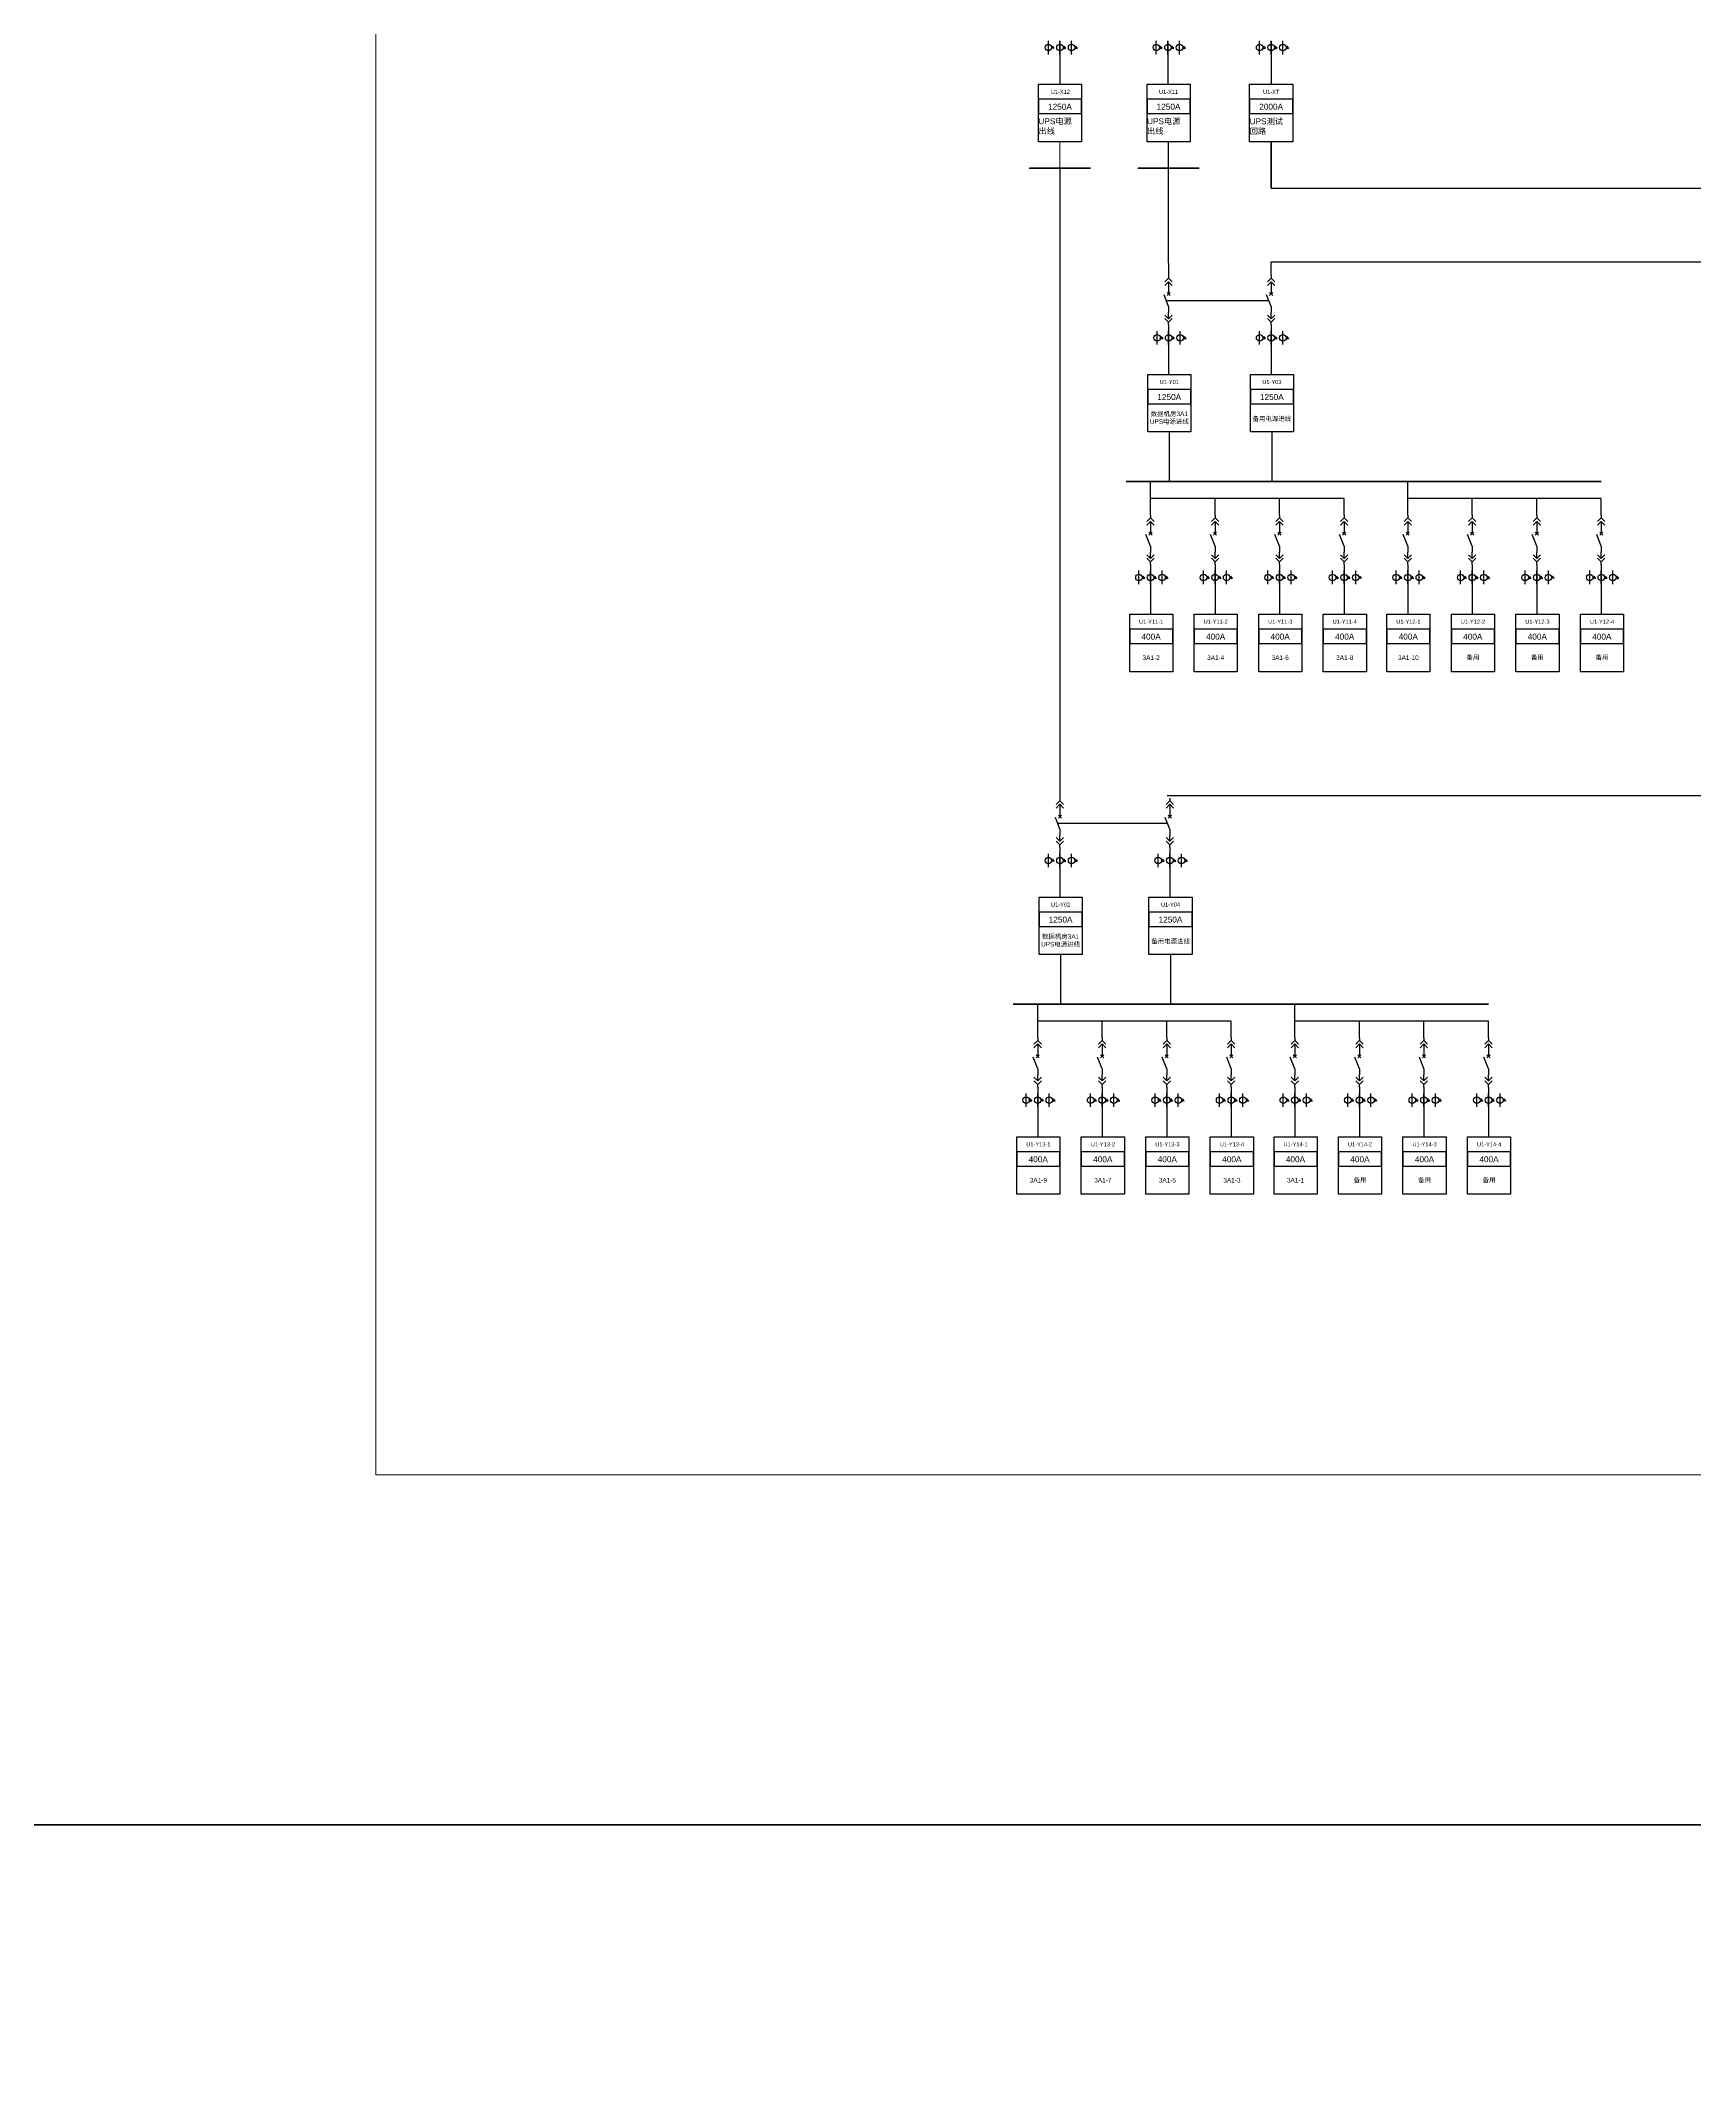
# Model space of a CAD drawing. Header units: millimetres. Extents: x -3460 to -460, y 6070 to 9130.
# Drawn here: x -2660.5 to -2460.6, y 6889.3 to 7135.6 of the extents above; entities that cross this region are included whole.
import ezdxf
from ezdxf.enums import TextEntityAlignment as Align

# ---------------------------------------------------------------- set-up
doc = ezdxf.new("R2010")
doc.units = ezdxf.units.MM
doc.header["$LTSCALE"] = 1000
doc.header["$MEASUREMENT"] = 0
doc.linetypes.add('DASHED', pattern=[0.75, 0.5, -0.25])
doc.linetypes.add('HIDDEN', pattern=[0.375, 0.25, -0.125])
doc.styles.get("Standard").update_dxf_attribs({"font": 'arial.ttf'})

# ---------------------------------------------------------------- blocks, each defined once
blk = doc.blocks.new('A$C03DD39B5')
for p, q in [((417, 475), (283, 392)), ((417, 422), (283, 339)), ((350, 333), (350, 467))]:
    blk.add_line(p, q)
blk.add_lwpolyline([(700, 167), (0, 167)])
blk.add_circle((350, 167), 167)
blk = doc.blocks.new('DYDQAA05')
at = {"color": 0}
blk.add_lwpolyline([(0, 0), (0, -7)], dxfattribs=at)
blk = doc.blocks.new('DYDQAA03')
at = {"color": 0}
for points in [[(0, 0), (0, -1.5)], [(-2.1, -3.6), (0, -1.5)], [(-2.1, -5.6), (0, -3.5)], [(2.1, -3.6), (0, -1.5)], [(2.1, -5.6), (0, -3.5)], [(0, -3.5), (0, -7)]]:
    blk.add_lwpolyline(points, dxfattribs=at)
blk = doc.blocks.new('DYDQAA09')
at = {"color": 0}
blk.add_lwpolyline([(0, 0), (0, -3.5)], dxfattribs=at)
blk.add_lwpolyline([(0, 0), (0, -3.5)], dxfattribs=at)
blk.add_lwpolyline([(0, 0), (0, -3.5)], dxfattribs=at)
blk.add_lwpolyline([(0, 0), (0, -3.5)], dxfattribs=at)
blk.add_lwpolyline([(0, 0), (0, -3.5)], dxfattribs=at)
blk.add_lwpolyline([(0, 0), (0, -3.5)], dxfattribs=at)
blk.add_lwpolyline([(0, 0), (0, -3.5)], dxfattribs=at)
blk.add_lwpolyline([(0, 0), (0, -3.5)], dxfattribs=at)
blk.add_lwpolyline([(0, 0), (0, -3.5)], dxfattribs=at)
blk = doc.blocks.new('DYDQ0201')
at = {"color": 0}
for points in [[(0.9, -0.9), (-0.9, 0.9)], [(-0.9, -0.9), (0.9, 0.9)], [(0, -7), (-2.6, -0.4)]]:
    blk.add_lwpolyline(points, dxfattribs=at)
blk = doc.blocks.new('DYDQAA04')
at = {"color": 0}
for points in [[(0, -3.5), (0, 0)], [(-2.1, -1.4), (0, -3.5)], [(-2.1, -3.4), (0, -5.5)], [(2.1, -1.4), (0, -3.5)], [(2.1, -3.4), (0, -5.5)], [(0, -7), (0, -5.5)]]:
    blk.add_lwpolyline(points, dxfattribs=at)

msp = doc.modelspace()

# ---------------------------------------------------------------- linework, layer by layer
for p, q in [((-2537.3, 7135.54, -7768.6), (-2537.3, 7133.9, -7768.6)), ((-2537.3, 7133.9, -7768.6), (-2537.3, 7130.33, -7768.6)), ((-2524.24, 7135.54, -7768.6), (-2524.24, 7133.9, -7768.6)), ((-2524.24, 7133.9, -7768.6), (-2524.24, 7130.33, -7768.6)), ((-2511.76, 7135.54, -7768.6), (-2511.76, 7133.9, -7768.6)), ((-2511.76, 7133.9, -7768.6), (-2511.76, 7130.33, -7768.6)), ((-2524.16, 7108.7, -11687.75), (-2524.16, 7123.38, -10304.47)), ((-2537.3, 7120.17, -10691.6), (-2537.3, 7044.06, -10691.6)), ((-2524.16, 7100.46, -9486.53), (-2524.16, 7098.83, -9486.53)), ((-2524.16, 7098.83, -9486.53), (-2524.16, 7095.26, -9486.53)), ((-2524.08, 7088.31, -9518.02), (-2524.08, 7082.32, -9046.47)), ((-2526.35, 7078.25, -10429.75), (-2526.35, 7082.32, -9046.47)), ((-2495.26, 7078.25, -10429.75), (-2495.26, 7082.32, -9046.47)), ((-2518.55, 7080.29, -9046.47), (-2526.35, 7080.29, -9738.11)), ((-2518.55, 7078.25, -9046.47), (-2518.55, 7080.29, -9046.47)), ((-2510.75, 7080.29, -8354.83), (-2518.55, 7080.29, -9046.47)), ((-2510.75, 7078.25, -8354.83), (-2510.75, 7080.29, -8354.83)), ((-2502.95, 7080.29, -7663.19), (-2510.75, 7080.29, -8354.83)), ((-2502.95, 7078.25, -7663.19), (-2502.95, 7080.29, -7663.19)), ((-2487.46, 7080.29, -9046.47), (-2495.26, 7080.29, -9738.11)), ((-2487.46, 7078.25, -9046.47), (-2487.46, 7080.29, -9046.47)), ((-2479.66, 7080.29, -8354.83), (-2487.46, 7080.29, -9046.47)), ((-2479.66, 7078.25, -8354.83), (-2479.66, 7080.29, -8354.83)), ((-2471.86, 7080.29, -7663.19), (-2479.66, 7080.29, -8354.83)), ((-2471.86, 7078.25, -7663.19), (-2471.86, 7080.29, -7663.19)), ((-2526.35, 7071.5, -8228.53), (-2526.35, 7069.86, -8228.53)), ((-2526.35, 7069.86, -8228.53), (-2526.35, 7066.3, -8228.53)), ((-2518.55, 7071.5, -6845.25), (-2518.55, 7069.86, -6845.25)), ((-2518.55, 7069.86, -6845.25), (-2518.55, 7066.3, -6845.25)), ((-2510.75, 7071.5, -6153.61), (-2510.75, 7069.86, -6153.61)), ((-2510.75, 7069.86, -6153.61), (-2510.75, 7066.3, -6153.61)), ((-2502.95, 7071.5, -5461.96), (-2502.95, 7069.86, -5461.96)), ((-2502.95, 7069.86, -5461.96), (-2502.95, 7066.3, -5461.96)), ((-2495.26, 7071.5, -8228.53), (-2495.26, 7069.86, -8228.53)), ((-2495.26, 7069.86, -8228.53), (-2495.26, 7066.3, -8228.53)), ((-2487.46, 7071.5, -6845.25), (-2487.46, 7069.86, -6845.25)), ((-2487.46, 7069.86, -6845.25), (-2487.46, 7066.3, -6845.25)), ((-2479.66, 7071.5, -6153.61), (-2479.66, 7069.86, -6153.61)), ((-2479.66, 7069.86, -6153.61), (-2479.66, 7066.3, -6153.61)), ((-2471.86, 7071.5, -5461.96), (-2471.86, 7069.86, -5461.96)), ((-2471.86, 7069.86, -5461.96), (-2471.86, 7066.3, -5461.96)), ((-2537.3, 7037.31, -8490.38), (-2537.3, 7035.67, -8490.38)), ((-2537.3, 7035.67, -8490.38), (-2537.3, 7032.1, -8490.38)), ((-2537.22, 7025.15, -8521.87), (-2537.22, 7019.17, -8050.32)), ((-2539.99, 7015.1, -10816.88), (-2539.99, 7019.17, -9433.6)), ((-2508.9, 7015.1, -10816.88), (-2508.9, 7019.17, -9433.6)), ((-2532.19, 7017.13, -9433.6), (-2539.99, 7017.13, -10125.24)), ((-2532.19, 7015.1, -9433.6), (-2532.19, 7017.13, -9433.6)), ((-2524.39, 7017.13, -8741.96), (-2532.19, 7017.13, -9433.6)), ((-2524.39, 7015.1, -8741.96), (-2524.39, 7017.13, -8741.96)), ((-2516.59, 7017.13, -8050.32), (-2524.39, 7017.13, -8741.96)), ((-2516.59, 7015.1, -8050.32), (-2516.59, 7017.13, -8050.32)), ((-2501.1, 7017.13, -9433.6), (-2508.9, 7017.13, -10125.24)), ((-2501.1, 7015.1, -9433.6), (-2501.1, 7017.13, -9433.6)), ((-2493.3, 7017.13, -8741.96), (-2501.1, 7017.13, -9433.6)), ((-2493.3, 7015.1, -8741.96), (-2493.3, 7017.13, -8741.96)), ((-2485.5, 7017.13, -8050.32), (-2493.3, 7017.13, -8741.96)), ((-2485.5, 7015.1, -8050.32), (-2485.5, 7017.13, -8050.32)), ((-2539.99, 7008.35, -8615.66), (-2539.99, 7006.71, -8615.66)), ((-2532.19, 7008.35, -7232.38), (-2532.19, 7006.71, -7232.38)), ((-2524.39, 7008.35, -6540.73), (-2524.39, 7006.71, -6540.73)), ((-2516.59, 7008.35, -5849.09), (-2516.59, 7006.71, -5849.09)), ((-2508.9, 7008.35, -8615.66), (-2508.9, 7006.71, -8615.66)), ((-2501.1, 7008.35, -7232.38), (-2501.1, 7006.71, -7232.38)), ((-2493.3, 7008.35, -6540.73), (-2493.3, 7006.71, -6540.73)), ((-2485.5, 7008.35, -5849.09), (-2485.5, 7006.71, -5849.09)), ((-2539.99, 7006.71, -8615.66), (-2539.99, 7003.14, -8615.66)), ((-2532.19, 7006.71, -7232.38), (-2532.19, 7003.14, -7232.38)), ((-2524.39, 7006.71, -6540.73), (-2524.39, 7003.14, -6540.73)), ((-2516.59, 7006.71, -5849.09), (-2516.59, 7003.14, -5849.09)), ((-2508.9, 7006.71, -8615.66), (-2508.9, 7003.14, -8615.66)), ((-2501.1, 7006.71, -7232.38), (-2501.1, 7003.14, -7232.38)), ((-2493.3, 7006.71, -6540.73), (-2493.3, 7003.14, -6540.73)), ((-2485.5, 7006.71, -5849.09), (-2485.5, 7003.14, -5849.09))]:
    msp.add_line(p, q)
at = {"lineweight": 20}
msp.add_line((-2537.3, 7123.38, -7768.6), (-2537.3, 7120.17, -10691.6), dxfattribs=at)
at = {"color": 1, "lineweight": 40}
for p, q in [((-2511.76, 7123.38, -7801.11), (-2511.76, 7117.78, -7801.11)), ((-2529.3, 7082.32, -9046.47), (-2471.86, 7082.32, -9046.47)), ((-2542.94, 7019.17, -9433.6), (-2485.5, 7019.17, -9433.6))]:
    msp.add_line(p, q, dxfattribs=at)
at = {"color": 1, "lineweight": 30}
msp.add_line((-2511.76, 7117.78, -7801.11), (-2399.69, 7117.78, -7801.11), dxfattribs=at)
at = {"color": 5}
for p, q in [((-2511.76, 7107.21, -11687.75), (-2511.76, 7108.88, -11687.75)), ((-2511.76, 7100.46, -9486.53), (-2511.76, 7098.83, -9486.53)), ((-2511.76, 7098.83, -9486.53), (-2511.76, 7095.26, -9486.53)), ((-2511.68, 7088.31, -9518.02), (-2511.68, 7082.32, -9046.47)), ((-2524.02, 7037.31, -8930.45), (-2524.02, 7035.67, -8930.45)), ((-2524.02, 7035.67, -8930.45), (-2524.02, 7032.1, -8930.45)), ((-2523.93, 7025.15, -8961.94), (-2523.93, 7019.17, -8490.39))]:
    msp.add_line(p, q, dxfattribs=at)
at = {"color": 5, "lineweight": 30}
for p, q in [((-2511.76, 7108.88, -11687.75), (-2407.51, 7108.88, -11687.75)), ((-2524.35, 7044.38, -11131.67), (-2420.63, 7044.38, -11131.67))]:
    msp.add_line(p, q, dxfattribs=at)
at = {"linetype": 'DASHED', "ltscale": 2}
msp.add_line((-2524.44, 7104.19, -11687.75), (-2512.04, 7104.19, -11687.75), dxfattribs=at)
at = {"color": 5, "lineweight": 40}
msp.add_line((-2524.02, 7044.06, -11131.67), (-2524.02, 7044.06, -11131.67), dxfattribs=at)
at = {"linetype": 'HIDDEN', "ltscale": 2}
msp.add_line((-2537.58, 7041.04, -11131.67), (-2524.29, 7041.04, -11131.67), dxfattribs=at)
at = {"lineweight": 80, "ltscale": 0.001071}
for points in [[(-3460, 7310), (-460, 7310), (-460, 6920), (-3460, 6920)], [(-3460, 6920), (-460, 6920), (-460, 6470), (-3460, 6470)]]:
    msp.add_lwpolyline(points, close=True, dxfattribs=at)
at = {"color": 1, "lineweight": 13, "ltscale": 0.001071}
msp.add_lwpolyline([(-2620, 7262.05), (-2270.66, 7262.05), (-2270.66, 6962.31), (-2620, 6962.31)], close=True, dxfattribs=at)
for points, elevation in [([(-2539.9, 7130.33), (-2534.69, 7130.33), (-2534.69, 7123.38), (-2539.9, 7123.38)], -7768.6), ([(-2526.77, 7130.33), (-2521.56, 7130.33), (-2521.56, 7123.38), (-2526.77, 7123.38)], -7800.09), ([(-2539.9, 7126.78), (-2534.69, 7126.78), (-2534.69, 7128.52), (-2539.9, 7128.52)], -7768.6), ([(-2526.77, 7126.78), (-2521.56, 7126.78), (-2521.56, 7128.52), (-2526.77, 7128.52)], -7800.09), ([(-2526.68, 7095.26), (-2521.48, 7095.26), (-2521.48, 7088.31), (-2526.68, 7088.31)], -9518.02), ([(-2526.68, 7091.71), (-2521.48, 7091.71), (-2521.48, 7093.44), (-2526.68, 7093.44)], -9518.02), ([(-2528.87, 7066.3), (-2523.66, 7066.3), (-2523.66, 7059.34), (-2528.87, 7059.34)], -8260.02), ([(-2521.07, 7066.3), (-2515.86, 7066.3), (-2515.86, 7059.34), (-2521.07, 7059.34)], -6876.73), ([(-2513.27, 7066.3), (-2508.06, 7066.3), (-2508.06, 7059.34), (-2513.27, 7059.34)], -6185.09), ([(-2505.47, 7066.3), (-2500.26, 7066.3), (-2500.26, 7059.34), (-2505.47, 7059.34)], -5493.45), ([(-2497.78, 7066.3), (-2492.57, 7066.3), (-2492.57, 7059.34), (-2497.78, 7059.34)], -8260.02), ([(-2489.98, 7066.3), (-2484.77, 7066.3), (-2484.77, 7059.34), (-2489.98, 7059.34)], -6876.73), ([(-2482.18, 7066.3), (-2476.97, 7066.3), (-2476.97, 7059.34), (-2482.18, 7059.34)], -6185.09), ([(-2474.38, 7066.3), (-2469.18, 7066.3), (-2469.18, 7059.34), (-2474.38, 7059.34)], -5493.45), ([(-2528.87, 7062.74), (-2523.66, 7062.74), (-2523.66, 7064.48), (-2528.87, 7064.48)], -8260.02), ([(-2521.07, 7062.74), (-2515.86, 7062.74), (-2515.86, 7064.48), (-2521.07, 7064.48)], -6876.73), ([(-2513.27, 7062.74), (-2508.06, 7062.74), (-2508.06, 7064.48), (-2513.27, 7064.48)], -6185.09), ([(-2505.47, 7062.74), (-2500.26, 7062.74), (-2500.26, 7064.48), (-2505.47, 7064.48)], -5493.45), ([(-2497.78, 7062.74), (-2492.57, 7062.74), (-2492.57, 7064.48), (-2497.78, 7064.48)], -8260.02), ([(-2489.98, 7062.74), (-2484.77, 7062.74), (-2484.77, 7064.48), (-2489.98, 7064.48)], -6876.73), ([(-2482.18, 7062.74), (-2476.97, 7062.74), (-2476.97, 7064.48), (-2482.18, 7064.48)], -6185.09), ([(-2474.38, 7062.74), (-2469.18, 7062.74), (-2469.18, 7064.48), (-2474.38, 7064.48)], -5493.45), ([(-2539.82, 7032.1), (-2534.61, 7032.1), (-2534.61, 7025.15), (-2539.82, 7025.15)], -8521.87), ([(-2539.82, 7028.55), (-2534.61, 7028.55), (-2534.61, 7030.29), (-2539.82, 7030.29)], -8521.87), ([(-2542.51, 7003.14), (-2537.31, 7003.14), (-2537.31, 6996.19), (-2542.51, 6996.19)], -8647.15), ([(-2534.72, 7003.14), (-2529.51, 7003.14), (-2529.51, 6996.19), (-2534.72, 6996.19)], -7263.86), ([(-2526.92, 7003.14), (-2521.71, 7003.14), (-2521.71, 6996.19), (-2526.92, 6996.19)], -6572.22), ([(-2519.12, 7003.14), (-2513.91, 7003.14), (-2513.91, 6996.19), (-2519.12, 6996.19)], -5880.58), ([(-2511.42, 7003.14), (-2506.22, 7003.14), (-2506.22, 6996.19), (-2511.42, 6996.19)], -8647.15), ([(-2503.63, 7003.14), (-2498.42, 7003.14), (-2498.42, 6996.19), (-2503.63, 6996.19)], -7263.86), ([(-2495.83, 7003.14), (-2490.62, 7003.14), (-2490.62, 6996.19), (-2495.83, 6996.19)], -6572.22), ([(-2488.03, 7003.14), (-2482.82, 7003.14), (-2482.82, 6996.19), (-2488.03, 6996.19)], -5880.58), ([(-2542.51, 6999.59), (-2537.31, 6999.59), (-2537.31, 7001.33), (-2542.51, 7001.33)], -8647.15), ([(-2534.72, 6999.59), (-2529.51, 6999.59), (-2529.51, 7001.33), (-2534.72, 7001.33)], -7263.86), ([(-2526.92, 6999.59), (-2521.71, 6999.59), (-2521.71, 7001.33), (-2526.92, 7001.33)], -6572.22), ([(-2519.12, 6999.59), (-2513.91, 6999.59), (-2513.91, 7001.33), (-2519.12, 7001.33)], -5880.58), ([(-2511.42, 6999.59), (-2506.22, 6999.59), (-2506.22, 7001.33), (-2511.42, 7001.33)], -8647.15), ([(-2503.63, 6999.59), (-2498.42, 6999.59), (-2498.42, 7001.33), (-2503.63, 7001.33)], -7263.86), ([(-2495.83, 6999.59), (-2490.62, 6999.59), (-2490.62, 7001.33), (-2495.83, 7001.33)], -6572.22), ([(-2488.03, 6999.59), (-2482.82, 6999.59), (-2482.82, 7001.33), (-2488.03, 7001.33)], -5880.58)]:
    msp.add_lwpolyline(points, close=True, dxfattribs=dict(elevation=elevation))
at = {"color": 1, "elevation": -7801.11}
for points in [[(-2514.37, 7130.33), (-2509.16, 7130.33), (-2509.16, 7123.38), (-2514.37, 7123.38)], [(-2514.37, 7126.78), (-2509.16, 7126.78), (-2509.16, 7128.52), (-2514.37, 7128.52)]]:
    msp.add_lwpolyline(points, close=True, dxfattribs=at)
at = {"color": 1, "lineweight": 40, "ltscale": 100}
for points, elevation in [([(-2533.61, 7120.17), (-2540.98, 7120.17), (-2540.98, 7120.17)], -18269.66), ([(-2520.48, 7120.17), (-2527.85, 7120.17), (-2527.85, 7120.17)], -18301.15)]:
    msp.add_lwpolyline(points, dxfattribs=dict(at, elevation=elevation))
at = {"color": 5}
for points, elevation in [([(-2514.28, 7095.26), (-2509.07, 7095.26), (-2509.07, 7088.31), (-2514.28, 7088.31)], -9518.02), ([(-2514.28, 7091.71), (-2509.07, 7091.71), (-2509.07, 7093.44), (-2514.28, 7093.44)], -9518.02), ([(-2526.54, 7032.1), (-2521.33, 7032.1), (-2521.33, 7025.15), (-2526.54, 7025.15)], -8961.94), ([(-2526.54, 7028.55), (-2521.33, 7028.55), (-2521.33, 7030.29), (-2526.54, 7030.29)], -8961.94)]:
    msp.add_lwpolyline(points, close=True, dxfattribs=dict(at, elevation=elevation))

# ---------------------------------------------------------------- block references
at = {"linetype": 'Continuous', "xscale": 0.00233888397733859, "yscale": 0.00233888397733859, "zscale": 0.00233888397733859, "rotation": 270}
for p in [(-2539.09, 7135.58, -7768.6), (-2537.69, 7135.58, -7768.6), (-2536.28, 7135.58, -7768.6), (-2526.04, 7135.58, -7768.6), (-2524.63, 7135.58, -7768.6), (-2523.23, 7135.58, -7768.6), (-2513.55, 7135.58, -7768.6), (-2512.15, 7135.58, -7768.6), (-2510.75, 7135.58, -7768.6), (-2525.95, 7100.51, -9486.53), (-2524.55, 7100.51, -9486.53), (-2523.15, 7100.51, -9486.53), (-2528.14, 7071.55, -8228.53), (-2526.74, 7071.55, -8228.53), (-2525.34, 7071.55, -8228.53), (-2520.34, 7071.55, -6845.25), (-2518.94, 7071.55, -6845.25), (-2517.54, 7071.55, -6845.25), (-2512.54, 7071.55, -6153.61), (-2511.14, 7071.55, -6153.61), (-2509.74, 7071.55, -6153.61), (-2504.74, 7071.55, -5461.96), (-2503.34, 7071.55, -5461.96), (-2501.94, 7071.55, -5461.96), (-2497.05, 7071.55, -8228.53), (-2495.65, 7071.55, -8228.53), (-2494.25, 7071.55, -8228.53), (-2489.25, 7071.55, -6845.25), (-2487.85, 7071.55, -6845.25), (-2486.45, 7071.55, -6845.25), (-2481.45, 7071.55, -6153.61), (-2480.05, 7071.55, -6153.61), (-2478.65, 7071.55, -6153.61), (-2473.65, 7071.55, -5461.96), (-2472.25, 7071.55, -5461.96), (-2470.85, 7071.55, -5461.96), (-2539.09, 7037.35, -8490.38), (-2537.69, 7037.35, -8490.38), (-2536.28, 7037.35, -8490.38), (-2541.78, 7008.39, -8615.66), (-2540.38, 7008.39, -8615.66), (-2538.98, 7008.39, -8615.66), (-2533.98, 7008.39, -7232.38), (-2532.58, 7008.39, -7232.38), (-2531.18, 7008.39, -7232.38), (-2526.19, 7008.39, -6540.73), (-2524.78, 7008.39, -6540.73), (-2523.38, 7008.39, -6540.73), (-2518.39, 7008.39, -5849.09), (-2516.98, 7008.39, -5849.09), (-2515.58, 7008.39, -5849.09), (-2510.69, 7008.39, -8615.66), (-2509.29, 7008.39, -8615.66), (-2507.89, 7008.39, -8615.66), (-2502.89, 7008.39, -7232.38), (-2501.49, 7008.39, -7232.38), (-2500.09, 7008.39, -7232.38), (-2495.1, 7008.39, -6540.73), (-2493.69, 7008.39, -6540.73), (-2492.29, 7008.39, -6540.73), (-2487.3, 7008.39, -5849.09), (-2485.89, 7008.39, -5849.09), (-2484.49, 7008.39, -5849.09)]:
    msp.add_blockref('A$C03DD39B5', p, dxfattribs=at)
at = {"xscale": 0.2128962921302706, "yscale": 0.2128962921302706, "zscale": 0.2128962921302706}
for name, p in [('DYDQAA03', (-2524.16, 7107.21, -11687.75)), ('DYDQAA05', (-2524.16, 7108.7, -11687.75)), ('DYDQ0201', (-2524.16, 7104.98, -11687.75)), ('DYDQAA09', (-2524.16, 7105.72, -11687.75)), ('DYDQAA04', (-2524.16, 7102.74, -11687.75)), ('DYDQAA09', (-2524.16, 7103.49, -11687.75)), ('DYDQAA09', (-2524.16, 7101.25, -11687.75)), ('DYDQAA03', (-2526.35, 7078.25, -10429.75)), ('DYDQAA03', (-2518.55, 7078.25, -9046.47)), ('DYDQAA03', (-2510.75, 7078.25, -8354.83)), ('DYDQAA03', (-2502.95, 7078.25, -7663.19)), ('DYDQAA03', (-2495.26, 7078.25, -10429.75)), ('DYDQAA03', (-2487.46, 7078.25, -9046.47)), ('DYDQAA03', (-2479.66, 7078.25, -8354.83)), ('DYDQAA03', (-2471.86, 7078.25, -7663.19)), ('DYDQ0201', (-2526.35, 7076.02, -10429.75)), ('DYDQAA09', (-2526.35, 7076.76, -10429.75)), ('DYDQ0201', (-2518.55, 7076.02, -9046.47)), ('DYDQAA09', (-2518.55, 7076.76, -9046.47)), ('DYDQ0201', (-2510.75, 7076.02, -8354.83)), ('DYDQAA09', (-2510.75, 7076.76, -8354.83)), ('DYDQ0201', (-2502.95, 7076.02, -7663.19)), ('DYDQAA09', (-2502.95, 7076.76, -7663.19)), ('DYDQ0201', (-2495.26, 7076.02, -10429.75)), ('DYDQAA09', (-2495.26, 7076.76, -10429.75)), ('DYDQ0201', (-2487.46, 7076.02, -9046.47)), ('DYDQAA09', (-2487.46, 7076.76, -9046.47)), ('DYDQ0201', (-2479.66, 7076.02, -8354.83)), ('DYDQAA09', (-2479.66, 7076.76, -8354.83)), ('DYDQ0201', (-2471.86, 7076.02, -7663.19)), ('DYDQAA09', (-2471.86, 7076.76, -7663.19)), ('DYDQAA04', (-2526.35, 7073.78, -10429.75)), ('DYDQAA09', (-2526.35, 7074.53, -10429.75)), ('DYDQAA09', (-2526.35, 7072.29, -10429.75)), ('DYDQAA04', (-2518.55, 7073.78, -9046.47)), ('DYDQAA09', (-2518.55, 7074.53, -9046.47)), ('DYDQAA09', (-2518.55, 7072.29, -9046.47)), ('DYDQAA04', (-2510.75, 7073.78, -8354.83)), ('DYDQAA09', (-2510.75, 7074.53, -8354.83)), ('DYDQAA09', (-2510.75, 7072.29, -8354.83)), ('DYDQAA04', (-2502.95, 7073.78, -7663.19)), ('DYDQAA09', (-2502.95, 7074.53, -7663.19)), ('DYDQAA09', (-2502.95, 7072.29, -7663.19)), ('DYDQAA04', (-2495.26, 7073.78, -10429.75)), ('DYDQAA09', (-2495.26, 7074.53, -10429.75)), ('DYDQAA09', (-2495.26, 7072.29, -10429.75)), ('DYDQAA04', (-2487.46, 7073.78, -9046.47)), ('DYDQAA09', (-2487.46, 7074.53, -9046.47)), ('DYDQAA09', (-2487.46, 7072.29, -9046.47)), ('DYDQAA04', (-2479.66, 7073.78, -8354.83)), ('DYDQAA09', (-2479.66, 7074.53, -8354.83)), ('DYDQAA09', (-2479.66, 7072.29, -8354.83)), ('DYDQAA04', (-2471.86, 7073.78, -7663.19)), ('DYDQAA09', (-2471.86, 7074.53, -7663.19)), ('DYDQAA09', (-2471.86, 7072.29, -7663.19)), ('DYDQAA03', (-2537.3, 7044.06, -10691.6)), ('DYDQAA09', (-2537.3, 7042.57, -10691.6)), ('DYDQ0201', (-2537.3, 7041.82, -10691.6)), ('DYDQAA09', (-2537.3, 7040.33, -10691.6)), ('DYDQAA04', (-2537.3, 7039.59, -10691.6)), ('DYDQAA09', (-2537.3, 7038.1, -10691.6)), ('DYDQ0201', (-2539.99, 7012.86, -10816.88)), ('DYDQAA03', (-2539.99, 7015.1, -10816.88)), ('DYDQAA09', (-2539.99, 7013.61, -10816.88)), ('DYDQ0201', (-2532.19, 7012.86, -9433.6)), ('DYDQAA03', (-2532.19, 7015.1, -9433.6)), ('DYDQAA09', (-2532.19, 7013.61, -9433.6)), ('DYDQ0201', (-2524.39, 7012.86, -8741.96)), ('DYDQAA03', (-2524.39, 7015.1, -8741.96)), ('DYDQAA09', (-2524.39, 7013.61, -8741.96)), ('DYDQ0201', (-2516.59, 7012.86, -8050.32)), ('DYDQAA03', (-2516.59, 7015.1, -8050.32)), ('DYDQAA09', (-2516.59, 7013.61, -8050.32)), ('DYDQ0201', (-2508.9, 7012.86, -10816.88)), ('DYDQAA03', (-2508.9, 7015.1, -10816.88)), ('DYDQAA09', (-2508.9, 7013.61, -10816.88)), ('DYDQ0201', (-2501.1, 7012.86, -9433.6)), ('DYDQAA03', (-2501.1, 7015.1, -9433.6)), ('DYDQAA09', (-2501.1, 7013.61, -9433.6)), ('DYDQ0201', (-2493.3, 7012.86, -8741.96)), ('DYDQAA03', (-2493.3, 7015.1, -8741.96)), ('DYDQAA09', (-2493.3, 7013.61, -8741.96)), ('DYDQ0201', (-2485.5, 7012.86, -8050.32)), ('DYDQAA03', (-2485.5, 7015.1, -8050.32)), ('DYDQAA09', (-2485.5, 7013.61, -8050.32)), ('DYDQAA04', (-2539.99, 7010.63, -10816.88)), ('DYDQAA09', (-2539.99, 7011.37, -10816.88)), ('DYDQAA04', (-2532.19, 7010.63, -9433.6)), ('DYDQAA09', (-2532.19, 7011.37, -9433.6)), ('DYDQAA04', (-2524.39, 7010.63, -8741.96)), ('DYDQAA09', (-2524.39, 7011.37, -8741.96)), ('DYDQAA04', (-2516.59, 7010.63, -8050.32)), ('DYDQAA09', (-2516.59, 7011.37, -8050.32)), ('DYDQAA04', (-2508.9, 7010.63, -10816.88)), ('DYDQAA09', (-2508.9, 7011.37, -10816.88)), ('DYDQAA04', (-2501.1, 7010.63, -9433.6)), ('DYDQAA09', (-2501.1, 7011.37, -9433.6)), ('DYDQAA04', (-2493.3, 7010.63, -8741.96)), ('DYDQAA09', (-2493.3, 7011.37, -8741.96)), ('DYDQAA04', (-2485.5, 7010.63, -8050.32)), ('DYDQAA09', (-2485.5, 7011.37, -8050.32)), ('DYDQAA09', (-2539.99, 7009.13, -10816.88)), ('DYDQAA09', (-2532.19, 7009.13, -9433.6)), ('DYDQAA09', (-2524.39, 7009.13, -8741.96)), ('DYDQAA09', (-2516.59, 7009.13, -8050.32)), ('DYDQAA09', (-2508.9, 7009.13, -10816.88)), ('DYDQAA09', (-2501.1, 7009.13, -9433.6)), ('DYDQAA09', (-2493.3, 7009.13, -8741.96)), ('DYDQAA09', (-2485.5, 7009.13, -8050.32))]:
    msp.add_blockref(name, p, dxfattribs=at)
at = {"color": 5, "xscale": 0.2128962921302706, "yscale": 0.2128962921302706, "zscale": 0.2128962921302706}
for name, p in [('DYDQAA03', (-2511.76, 7107.21, -11687.75)), ('DYDQ0201', (-2511.76, 7104.98, -11687.75)), ('DYDQAA09', (-2511.76, 7105.72, -11687.75)), ('DYDQAA04', (-2511.76, 7102.74, -11687.75)), ('DYDQAA09', (-2511.76, 7103.49, -11687.75)), ('DYDQAA09', (-2511.76, 7101.25, -11687.75)), ('DYDQAA03', (-2524.02, 7044.06, -11131.67)), ('DYDQAA09', (-2524.02, 7042.57, -11131.67)), ('DYDQ0201', (-2524.02, 7041.82, -11131.67)), ('DYDQAA09', (-2524.02, 7040.33, -11131.67)), ('DYDQAA04', (-2524.02, 7039.59, -11131.67)), ('DYDQAA09', (-2524.02, 7038.1, -11131.67))]:
    msp.add_blockref(name, p, dxfattribs=at)
at = {"color": 5, "linetype": 'Continuous', "xscale": 0.00233888397733859, "yscale": 0.00233888397733859, "zscale": 0.00233888397733859, "rotation": 270}
for p in [(-2513.55, 7100.51, -9486.53), (-2512.15, 7100.51, -9486.53), (-2510.75, 7100.51, -9486.53), (-2525.81, 7037.35, -8930.45), (-2524.4, 7037.35, -8930.45), (-2523, 7037.35, -8930.45)]:
    msp.add_blockref('A$C03DD39B5', p, dxfattribs=at)

# ---------------------------------------------------------------- texts
at = {"lineweight": 0}
for s, height, p in [('U1-X12', 0.49, (-2537.25, 7129.17, -7044.45)), ('U1-X11', 0.49, (-2524.17, 7129.17, -7075.94)), ('1250A', 0.713, (-2537.3, 7127.26, -9151.88)), ('1250A', 0.713, (-2524.17, 7127.26, -9183.37)), ('1250A', 0.713, (-2524.09, 7092.18, -10901.3)), ('400A', 0.713, (-2526.28, 7063.22, -9643.3)), ('400A', 0.713, (-2518.48, 7063.22, -8260.02)), ('400A', 0.713, (-2510.68, 7063.22, -7568.38)), ('400A', 0.713, (-2502.88, 7063.22, -6876.73)), ('400A', 0.713, (-2495.19, 7063.22, -9643.3)), ('400A', 0.713, (-2487.39, 7063.22, -8260.02)), ('400A', 0.713, (-2479.59, 7063.22, -7568.38)), ('400A', 0.713, (-2471.79, 7063.22, -6876.73)), ('1250A', 0.713, (-2537.22, 7029.03, -9905.15)), ('400A', 0.713, (-2539.92, 7000.07, -10030.43)), ('400A', 0.713, (-2532.12, 7000.07, -8647.15)), ('400A', 0.713, (-2524.32, 7000.07, -7955.5)), ('400A', 0.713, (-2516.52, 7000.07, -7263.86)), ('400A', 0.713, (-2508.83, 7000.07, -10030.43)), ('400A', 0.713, (-2501.03, 7000.07, -8647.15)), ('400A', 0.713, (-2493.23, 7000.07, -7955.5)), ('400A', 0.713, (-2485.43, 7000.07, -7263.86))]:
    msp.add_text(s, height=height, dxfattribs=at).set_placement(p, align=Align.CENTER)
at = {"color": 1, "lineweight": 0}
for s, height, p in [('U1-XT', 0.49, (-2511.76, 7129.17, -7076.96)), ('2000A', 0.713, (-2511.77, 7127.26, -9184.39))]:
    msp.add_text(s, height=height, dxfattribs=at).set_placement(p, align=Align.CENTER)
at = {"color": 5, "lineweight": 0}
for p in [(-2511.69, 7092.18, -10901.3), (-2523.94, 7029.03, -10345.22)]:
    msp.add_text('1250A', height=0.713, dxfattribs=at).set_placement(p, align=Align.CENTER)
at = {"width": 5.2091}
for s, insert, char_height, attachment_point in [('UPS电源\\P出线', (-2539.9, 7126.22, -10346.56), 0.713, 1), ('UPS电源\\P出线', (-2526.77, 7126.22, -9089.58), 0.713, 1), ('U1-Y01\\P', (-2524.08, 7094.35, -9518.02), 0.49, 5), ('{\\H0.78125x;数据机房3A1 \\PUPS电源进线\\P}', (-2524.08, 7090.01, -9518.02), 0.7128, 5), ('U1-Y11-1\\P', (-2526.27, 7065.39, -8260.02), 0.49, 5), ('U1-Y11-2\\P', (-2518.47, 7065.39, -6876.73), 0.49, 5), ('U1-Y11-3\\P', (-2510.67, 7065.39, -6185.09), 0.49, 5), ('U1-Y11-4\\P', (-2502.87, 7065.39, -5493.45), 0.49, 5), ('U1-Y12-1\\P', (-2495.18, 7065.39, -8260.02), 0.49, 5), ('U1-Y12-2\\P', (-2487.38, 7065.39, -6876.73), 0.49, 5), ('U1-Y12-3\\P', (-2479.58, 7065.39, -6185.09), 0.49, 5), ('U1-Y12-4\\P', (-2471.78, 7065.39, -5493.45), 0.49, 5), ('{\\H0.78125x;3A1-2\\P}', (-2526.27, 7061.04, -8260.02), 0.7128, 5), ('{\\H0.78125x;3A1-4\\P}', (-2518.47, 7061.04, -6876.73), 0.7128, 5), ('{\\H0.78125x;3A1-6\\P}', (-2510.67, 7061.04, -6185.09), 0.7128, 5), ('{\\H0.78125x;3A1-8\\P}', (-2502.87, 7061.04, -5493.45), 0.7128, 5), ('{\\H0.78125x;3A1-10\\P}', (-2495.18, 7061.04, -8260.02), 0.7128, 5), ('{\\H0.78125x;备用\\P}', (-2487.38, 7061.04, -6876.73), 0.7128, 5), ('{\\H0.78125x;备用\\P}', (-2479.58, 7061.04, -6185.09), 0.7128, 5), ('{\\H0.78125x;备用\\P}', (-2471.78, 7061.04, -5493.45), 0.7128, 5), ('U1-Y02\\P', (-2537.22, 7031.2, -8051.34), 0.49, 5), ('数据机房3A1 \\PUPS电源进线', (-2537.22, 7026.85, -9811.36), 0.557, 5), ('U1-Y13-1\\P', (-2539.91, 7002.23, -8647.15), 0.49, 5), ('U1-Y13-2\\P', (-2532.11, 7002.23, -7263.86), 0.49, 5), ('U1-Y13-3\\P', (-2524.31, 7002.23, -6572.22), 0.49, 5), ('U1-Y13-4\\P', (-2516.51, 7002.23, -5880.58), 0.49, 5), ('U1-Y14-1\\P', (-2508.82, 7002.23, -8647.15), 0.49, 5), ('U1-Y14-2\\P', (-2501.02, 7002.23, -7263.86), 0.49, 5), ('U1-Y14-3\\P', (-2493.22, 7002.23, -6572.22), 0.49, 5), ('U1-Y14-4\\P', (-2485.42, 7002.23, -5880.58), 0.49, 5), ('{\\H0.78125x;3A1-9\\P}', (-2539.91, 6997.89, -8647.15), 0.7128, 5), ('{\\H0.78125x;3A1-7\\P}', (-2532.11, 6997.89, -7263.86), 0.7128, 5), ('{\\H0.78125x;3A1-5\\P}', (-2524.31, 6997.89, -6572.22), 0.7128, 5), ('{\\H0.78125x;3A1-3\\P}', (-2516.51, 6997.89, -5880.58), 0.7128, 5), ('{\\H0.78125x;3A1-1\\P}', (-2508.82, 6997.89, -8647.15), 0.7128, 5), ('{\\H0.78125x;备用\\P}', (-2501.02, 6997.89, -7263.86), 0.7128, 5), ('{\\H0.78125x;备用\\P}', (-2493.22, 6997.89, -6572.22), 0.7128, 5), ('{\\H0.78125x;备用\\P}', (-2485.42, 6997.89, -5880.58), 0.7128, 5)]:
    msp.add_mtext(s, dxfattribs=dict(at, insert=insert, char_height=char_height, attachment_point=attachment_point))
at = {"color": 1, "insert": (-2514.37, 7126.2, -7801.11), "char_height": 0.713, "width": 5.2091, "attachment_point": 1}
msp.add_mtext('UPS测试\\P回路', dxfattribs=at)
at = {"color": 5, "width": 5.2091, "attachment_point": 5}
for s, insert, char_height in [('U1-Y03\\P', (-2511.68, 7094.35, -9518.02), 0.49), ('{\\H0.78125x;备用电源进线\\P}', (-2511.68, 7089.88, -9518.02), 0.7128), ('U1-Y04\\P', (-2523.93, 7031.2, -8961.94), 0.49), ('{\\H0.78125x;备用电源进线\\P}', (-2523.93, 7026.73, -8961.94), 0.7128)]:
    msp.add_mtext(s, dxfattribs=dict(at, insert=insert, char_height=char_height))

doc.saveas('drawing.dxf')
